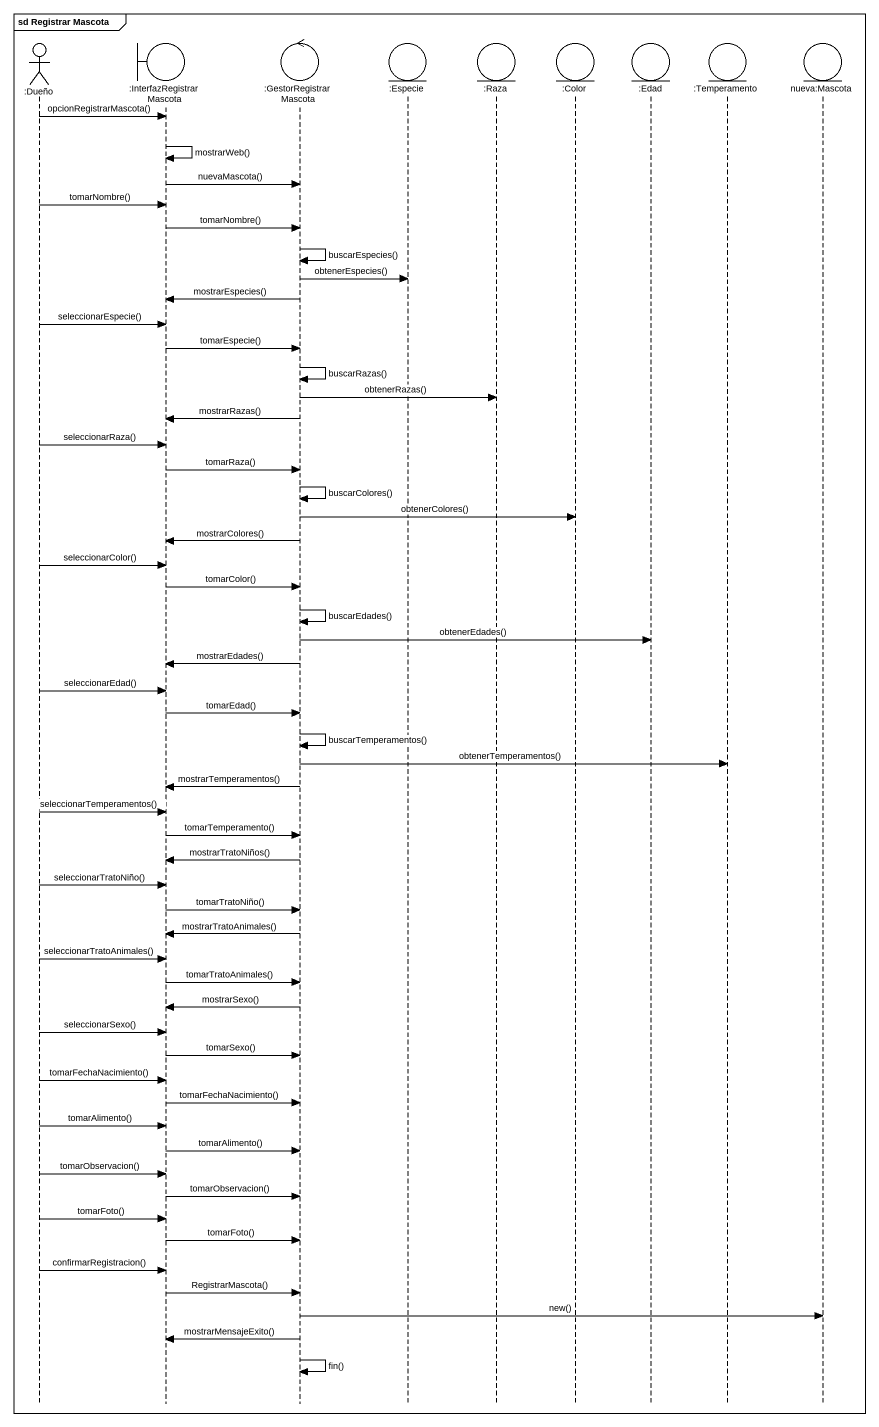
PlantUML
@startuml
mainframe sd Registrar Mascota
hide footbox
actor ":Dueño" as Dueño
boundary ":InterfazRegistrarMascota" as InterfazRegistrarMascota
control ":GestorRegistrarMascota" as GestorRegistrarMascota
entity ":Especie" as Especie
entity ":Raza" as Raza
entity ":Color" as Color
entity ":Edad" as Edad
entity ":Temperamento" as Temperamento
entity "nueva:Mascota" as nueva_Mascota

Dueño -> InterfazRegistrarMascota : opcionRegistrarMascota()
InterfazRegistrarMascota -> InterfazRegistrarMascota : mostrarWeb()
InterfazRegistrarMascota -> GestorRegistrarMascota : nuevaMascota()
Dueño -> InterfazRegistrarMascota : tomarNombre()
InterfazRegistrarMascota -> GestorRegistrarMascota : tomarNombre()
GestorRegistrarMascota -> GestorRegistrarMascota : buscarEspecies()
GestorRegistrarMascota -> Especie : obtenerEspecies()
GestorRegistrarMascota -> InterfazRegistrarMascota : mostrarEspecies()
Dueño -> InterfazRegistrarMascota : seleccionarEspecie()
InterfazRegistrarMascota -> GestorRegistrarMascota : tomarEspecie()
GestorRegistrarMascota -> GestorRegistrarMascota : buscarRazas()
GestorRegistrarMascota -> Raza : obtenerRazas()
GestorRegistrarMascota -> InterfazRegistrarMascota : mostrarRazas()
Dueño -> InterfazRegistrarMascota : seleccionarRaza()
InterfazRegistrarMascota -> GestorRegistrarMascota : tomarRaza()
GestorRegistrarMascota -> GestorRegistrarMascota : buscarColores()
GestorRegistrarMascota -> Color : obtenerColores()
GestorRegistrarMascota -> InterfazRegistrarMascota : mostrarColores()
Dueño -> InterfazRegistrarMascota : seleccionarColor()
InterfazRegistrarMascota -> GestorRegistrarMascota : tomarColor()
GestorRegistrarMascota -> GestorRegistrarMascota : buscarEdades()
GestorRegistrarMascota -> Edad : obtenerEdades()
GestorRegistrarMascota -> InterfazRegistrarMascota : mostrarEdades()
Dueño -> InterfazRegistrarMascota : seleccionarEdad()
InterfazRegistrarMascota -> GestorRegistrarMascota : tomarEdad()
GestorRegistrarMascota -> GestorRegistrarMascota : buscarTemperamentos()
GestorRegistrarMascota -> Temperamento : obtenerTemperamentos()
GestorRegistrarMascota -> InterfazRegistrarMascota : mostrarTemperamentos()
Dueño -> InterfazRegistrarMascota : seleccionarTemperamentos()
InterfazRegistrarMascota -> GestorRegistrarMascota : tomarTemperamento()
GestorRegistrarMascota -> InterfazRegistrarMascota : mostrarTratoNiños()
Dueño -> InterfazRegistrarMascota : seleccionarTratoNiño()
InterfazRegistrarMascota -> GestorRegistrarMascota : tomarTratoNiño()
GestorRegistrarMascota -> InterfazRegistrarMascota : mostrarTratoAnimales()
Dueño -> InterfazRegistrarMascota : seleccionarTratoAnimales()
InterfazRegistrarMascota -> GestorRegistrarMascota : tomarTratoAnimales()
GestorRegistrarMascota -> InterfazRegistrarMascota : mostrarSexo()
Dueño -> InterfazRegistrarMascota : seleccionarSexo()
InterfazRegistrarMascota -> GestorRegistrarMascota : tomarSexo()
Dueño -> InterfazRegistrarMascota : tomarFechaNacimiento()
InterfazRegistrarMascota -> GestorRegistrarMascota : tomarFechaNacimiento()
Dueño -> InterfazRegistrarMascota : tomarAlimento()
InterfazRegistrarMascota -> GestorRegistrarMascota : tomarAlimento()
Dueño -> InterfazRegistrarMascota : tomarObservacion()
InterfazRegistrarMascota -> GestorRegistrarMascota : tomarObservacion()
Dueño -> InterfazRegistrarMascota : tomarFoto()
InterfazRegistrarMascota -> GestorRegistrarMascota : tomarFoto()
Dueño -> InterfazRegistrarMascota : confirmarRegistracion()
InterfazRegistrarMascota -> GestorRegistrarMascota : RegistrarMascota()
GestorRegistrarMascota -> nueva_Mascota : new()
GestorRegistrarMascota -> InterfazRegistrarMascota : mostrarMensajeExito()
GestorRegistrarMascota -> GestorRegistrarMascota : fin()
@enduml
